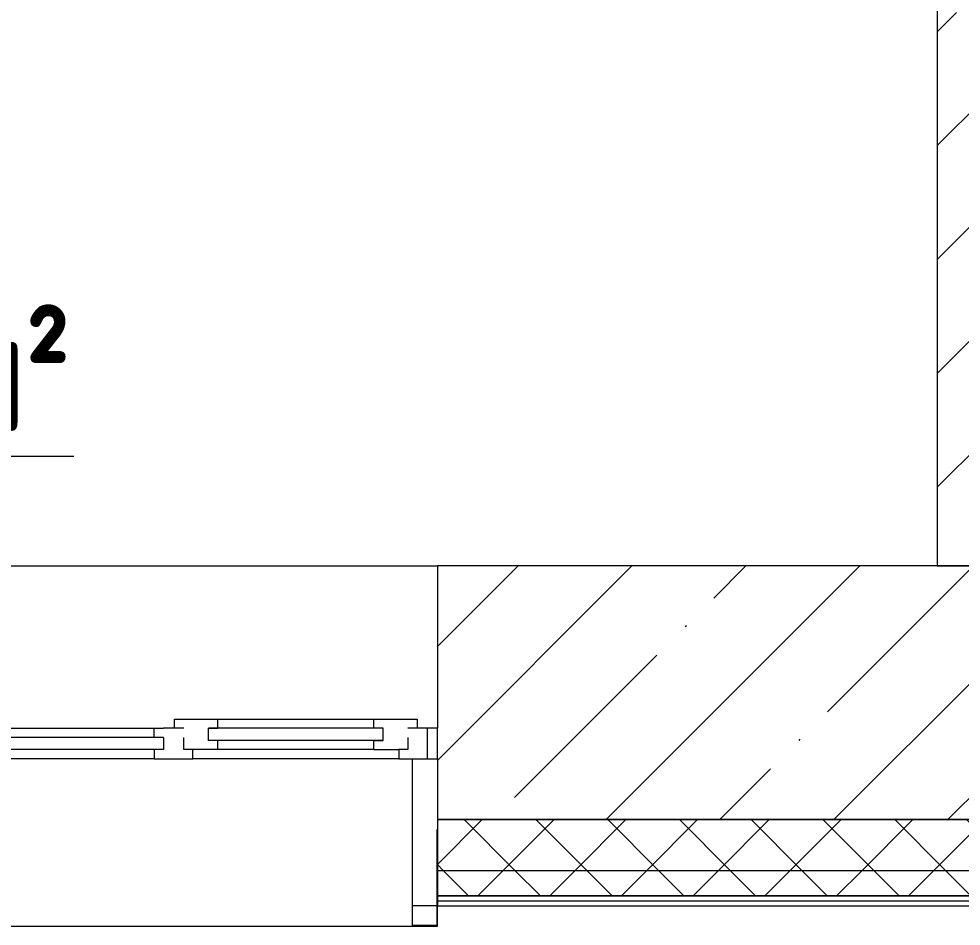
# Model space of a CAD drawing. Header units: millimetres. Extents: x -515342 to 330399, y -224905 to 507333.
# Drawn here: x -287840 to -285982, y 257760 to 259549 of the extents above; entities that cross this region are included whole.
import ezdxf

# ---------------------------------------------------------------- set-up
doc = ezdxf.new("R2010")
doc.units = ezdxf.units.MM
doc.layers.get('0').update_dxf_attribs({"lineweight": 0})
for name, color, linetype, lineweight in [('_ Окна', 7, 'Continuous', 0), ('Витраж', 7, 'Continuous', 0), ('Марки помещений', 7, 'Continuous', 0), ('Окна', 7, 'Continuous', 0), ('Стены внутренние', 7, 'Continuous', 0), ('Стены наружные', 7, 'Continuous', 0), ('Стены несущие', 7, 'Continuous', 0), ('Стены отделка', 7, 'Continuous', 0), ('Стены штриховка', 7, 'Continuous', 0)]:
    doc.layers.add(name, color=color, linetype=linetype, lineweight=lineweight)
doc.styles.add('GOST Common_1', font='', dxfattribs={"width": 0.9, "height": 250})
doc.styles.add('GOST Common_2', font='', dxfattribs={"width": 0.9, "height": 250})
doc.styles.get('GOST Common_1').set_extended_font_data('GOST Common')
doc.styles.get('GOST Common_2').set_extended_font_data('GOST Common')
pattern_1 = [(45, (0, 0), (-70.71068, 70.71068), []), (135, (0, 0), (-70.71068, -70.71068), [])]

# ---------------------------------------------------------------- blocks, each defined once
blk = doc.blocks.new('ОкноРехау_3фр__ - ЛК_1570х1820-9694719-О_АР_П_3__6_750_План 3 этажа')
at = {"layer": '_ Окна'}
for p, q in [((-729, 130), (-805, 130)), ((-805, 130), (-805, 70)), ((-785, 70), (-785, 130)), ((-747, 88), (-747, 112)), ((-747, 112), (-729, 112)), ((-729, 112), (-729, 130)), ((-680, 112), (-729, 112)), ((-680, 112), (-680, 94)), ((-372, 112), (-372, 94)), ((-372, 112), (-323, 112)), ((-247, 130), (-323, 130)), ((-323, 130), (-323, 112)), ((-323, 112), (-305, 112)), ((-305, 112), (-305, 88)), ((-265, 88), (-265, 112)), ((-265, 112), (-247, 112)), ((-247, 112), (-247, 130)), ((-247, 112), (247, 112)), ((323, 130), (247, 130)), ((247, 130), (247, 112)), ((247, 112), (265, 112)), ((265, 112), (265, 88)), ((305, 88), (305, 112)), ((305, 112), (323, 112)), ((323, 112), (323, 130)), ((372, 112), (323, 112)), ((372, 112), (372, 94)), ((680, 112), (680, 94)), ((680, 112), (729, 112)), ((729, 130), (729, 112)), ((805, 130), (729, 130)), ((729, 112), (747, 112)), ((747, 112), (747, 88)), ((785, 70), (785, 130)), ((805, 70), (805, 130)), ((-698, 94), (-698, 70)), ((-680, 94), (-698, 94)), ((-698, 94), (-354, 94)), ((-372, 94), (-354, 94)), ((-354, 94), (-354, 70)), ((354, 94), (354, 70)), ((372, 94), (354, 94)), ((354, 94), (698, 94)), ((680, 94), (698, 94)), ((698, 94), (698, 70)), ((-265, 88), (265, 88)), ((-265, 88), (-247, 88)), ((-247, 88), (-247, 70)), ((247, 88), (247, 70)), ((265, 88), (247, 88)), ((-805, 70), (-747, 70)), ((-765, 52), (-765, 70)), ((-698, 70), (-680, 70)), ((-698, 70), (-354, 70)), ((-680, 70), (-680, 52)), ((-372, 70), (-372, 52)), ((-354, 70), (-372, 70)), ((-305, 70), (-265, 70)), ((-287, 70), (-287, 52)), ((-247, 70), (-265, 70)), ((265, 70), (247, 70)), ((265, 70), (305, 70)), ((287, 52), (287, 70)), ((354, 70), (372, 70)), ((354, 70), (698, 70)), ((372, 70), (372, 52)), ((680, 70), (680, 52)), ((698, 70), (680, 70)), ((747, 70), (805, 70)), ((765, 70), (765, 52)), ((-680, 52), (-765, 52)), ((-287, 52), (-372, 52)), ((372, 52), (287, 52)), ((765, 52), (680, 52))]:
    blk.add_line(p, q, dxfattribs=at)
at = {"layer": 'Окна'}
for p, q in [((-729, 130), (-323, 130)), ((-680, 112), (-372, 112)), ((-247, 130), (247, 130)), ((323, 130), (729, 130)), ((372, 112), (680, 112)), ((247, 70), (-247, 70)), ((-372, 52), (-680, 52)), ((680, 52), (372, 52))]:
    blk.add_line(p, q, dxfattribs=at)
blk = doc.blocks.new('Прямоугольный импост - АР_Откос_Металлический_50х330 Белый Левый-9898756-О_АР_П_3__6_750_План 3 этажа')
at = {"layer": 'Витраж'}
blk.add_line((30162.6, 2265), (31672.6, 2265), dxfattribs=at)
blk = doc.blocks.new('Прямоугольный импост - АР_Откос_Металлический_50х330 Белый Левый-V11-О_АР_П_3__6_750_План 3 этажа')
at = {"layer": 'Витраж', "lineweight": 18}
for p, q in [((-50, 290), (-50, -40)), ((-49, -39), (-49, 290)), ((0, 150), (-1, 150)), ((-1, 150), (-1, -39)), ((0, -40), (0, 150)), ((-50, -40), (0, -40)), ((-1, -39), (-49, -39))]:
    blk.add_line(p, q, dxfattribs=at)
blk = doc.blocks.new('СД_Люблино_Фасады_rvt-1-О_АР_П_3__6_750_План 3 этажа')
at = {"layer": 'Стены внутренние'}
h = blk.add_hatch(dxfattribs=at)
h.set_pattern_fill('FP_1', color=256, style=0, pattern_type=2)
h.set_pattern_definition([(45, (0, 0), (-224.5064, 224.5064), []), (45, (224.5, 0), (-224.5064, 224.5064), [396.875, -79.375, 3.353, -76.022])])
h.paths.add_polyline_path([(101935, -300), (101935, 200), (97625.8, 200), (97625.8, -300), (99681.2, -300)])
h.paths.add_polyline_path([(95594, -300), (96015.8, -300), (96015.8, 200), (94822.5, 200), (94822.5, -300), (95083.1, -300)])
h.paths.add_polyline_path([(93212.5, -300), (93212.5, 200), (92023.2, 200), (92023.2, -300), (93039.5, -300)])
h.paths.add_polyline_path([(90413.2, -300), (90413.2, 200), (88050, 200), (88050, -300), (89974.1, -300)])
h.paths.add_polyline_path([(86397.8, -300), (86440, -300), (86440, 200), (85825, 200), (85825, -300)])
at = {"layer": 'Стены наружные'}
h = blk.add_hatch(dxfattribs=at)
h.set_pattern_fill('FP_5', color=256, style=0, pattern_type=2)
h.set_pattern_definition(pattern_1)
h.paths.add_polyline_path([(101935, -400), (101935, -300), (97625.8, -300), (97625.8, -400), (99681.2, -400)])
h.paths.add_polyline_path([(96015.8, -400), (96015.8, -300), (94822.5, -300), (94822.5, -400), (95594, -400)])
h.paths.add_polyline_path([(93039.5, -400), (93212.5, -400), (93212.5, -300), (92023.2, -300), (92023.2, -400), (92528.6, -400)])
h.paths.add_polyline_path([(90413.2, -400), (90413.2, -300), (88050, -300), (88050, -400), (89974.1, -400)])
h.paths.add_polyline_path([(86440, -400), (86440, -300), (85225, -300), (85225, -400), (86397.8, -400)])
h = blk.add_hatch(dxfattribs=at)
h.set_pattern_fill('FP_5', color=256, style=0, pattern_type=2)
h.set_pattern_definition(pattern_1)
h.paths.add_polyline_path([(102035, -450), (102035, -400), (97625.8, -400), (97625.8, -450), (101935, -450)])
h.paths.add_polyline_path([(96015.8, -450), (96015.8, -400), (94822.5, -400), (94822.5, -450), (95594, -450)])
h.paths.add_polyline_path([(93039.5, -450), (93212.5, -450), (93212.5, -400), (92023.2, -400), (92023.2, -450), (92528.6, -450)])
h.paths.add_polyline_path([(90413.2, -450), (90413.2, -400), (88050, -400), (88050, -450), (89974.1, -450)])
h.paths.add_polyline_path([(86440, -450), (86440, -400), (85175, -400), (85175, -450), (86397.8, -450)])
at = {"layer": 'Стены внутренние'}
for p, q in [((86440, 200), (88050, 200)), ((88049.2, -470), (88000.9, -470))]:
    blk.add_line(p, q, dxfattribs=at)
at = {"layer": 'Стены несущие'}
for p, q in [((90413.2, 200), (88050, 200)), ((88050, 200), (88050, -120)), ((88050, -180), (88050, -300)), ((88050, -300), (90413.2, -300)), ((90413.2, -300), (88050, -300))]:
    blk.add_line(p, q, dxfattribs=at)
at = {"layer": 'Стены отделка', "lineweight": 9}
for p, q in [((88050, -300), (88050, -400)), ((88050, -400), (88050, -450)), ((88050, -450), (88050, -460)), ((88050, -460), (88050, -470)), ((88050, -470), (90413.2, -470))]:
    blk.add_line(p, q, dxfattribs=at)
at = {"layer": 'Стены штриховка'}
for p, q in [((88050, -400), (90413.2, -400)), ((88050, -450), (90413.2, -450)), ((90413.2, -450), (88050, -450)), ((88050, -460), (90413.2, -460))]:
    blk.add_line(p, q, dxfattribs=at)
at = {"layer": 'Витраж', "lineweight": 9}
for name, p in [('Прямоугольный импост - АР_Откос_Металлический_50х330 Белый Левый-V11-О_АР_П_3__6_750_План 3 этажа', (88050, -470)), ('Прямоугольный импост - АР_Откос_Металлический_50х330 Белый Левый-9898756-О_АР_П_3__6_750_План 3 этажа', (56327.4, -2775))]:
    blk.add_blockref(name, p, dxfattribs=at)
at = {"layer": 'Окна', "lineweight": 9, "rotation": 180}
blk.add_blockref('ОкноРехау_3фр__ - ЛК_1570х1820-9694719-О_АР_П_3__6_750_План 3 этажа', (87245, -50), dxfattribs=at)

msp = doc.modelspace()

# ---------------------------------------------------------------- hatches: boundary and pattern name
at = {"layer": 'Стены внутренние'}
h = msp.add_hatch(dxfattribs=at)
h.set_pattern_fill('FP_1', color=256, style=0, pattern_type=2)
h.set_pattern_definition([(45, (-375064.64, 258270.4), (-224.5064, 224.5064), []), (45, (-374840.13, 258270.4), (-224.5064, 224.5064), [396.875, -79.375, 3.353, -76.022])])
h.paths.add_polyline_path([(-285639.6354, 258470.4137), (-285639.6354, 264475.4137), (-286029.6354, 264475.4137), (-286029.6354, 258470.4137)])
h.paths.add_polyline_path([(-285852.0002, 259526.933), (-285884.6354, 259538.8112), (-285911.2398, 259561.135), (-285928.6046, 259591.2117), (-285934.6354, 259625.4137), (-285928.6046, 259659.6158), (-285911.2398, 259689.6925), (-285884.6354, 259712.0163), (-285852.0002, 259723.8945), (-285817.2706, 259723.8945), (-285784.6354, 259712.0163), (-285758.0309, 259689.6925), (-285740.6661, 259659.6158), (-285734.6354, 259625.4137), (-285740.6661, 259591.2117), (-285758.0309, 259561.135), (-285784.6354, 259538.8112), (-285817.2706, 259526.933)])
h.paths.add_polyline_path([(-285817.2706, 259911.933), (-285852.0002, 259911.933), (-285884.6354, 259923.8112), (-285911.2398, 259946.135), (-285928.6046, 259976.2117), (-285934.6354, 260010.4137), (-285928.6046, 260044.6158), (-285911.2398, 260074.6925), (-285884.6354, 260097.0163), (-285852.0002, 260108.8945), (-285817.2706, 260108.8945), (-285784.6354, 260097.0163), (-285758.0309, 260074.6925), (-285740.6661, 260044.6158), (-285734.6354, 260010.4137), (-285740.6661, 259976.2117), (-285758.0309, 259946.135), (-285784.6354, 259923.8112)])
h.paths.add_polyline_path([(-285852.0002, 260336.933), (-285884.6354, 260348.8112), (-285911.2398, 260371.135), (-285928.6046, 260401.2117), (-285934.6354, 260435.4137), (-285928.6046, 260469.6158), (-285911.2398, 260499.6925), (-285884.6354, 260522.0163), (-285852.0002, 260533.8945), (-285817.2706, 260533.8945), (-285784.6354, 260522.0163), (-285758.0309, 260499.6925), (-285740.6661, 260469.6158), (-285734.6354, 260435.4137), (-285740.6661, 260401.2117), (-285758.0309, 260371.135), (-285784.6354, 260348.8112), (-285817.2706, 260336.933)])
h.paths.add_polyline_path([(-285817.2706, 260721.933), (-285852.0002, 260721.933), (-285884.6354, 260733.8112), (-285911.2398, 260756.135), (-285928.6046, 260786.2117), (-285934.6354, 260820.4137), (-285928.6046, 260854.6158), (-285911.2398, 260884.6925), (-285884.6354, 260907.0163), (-285852.0002, 260918.8945), (-285817.2706, 260918.8945), (-285784.6354, 260907.0163), (-285758.0309, 260884.6925), (-285740.6661, 260854.6158), (-285734.6354, 260820.4137), (-285740.6661, 260786.2117), (-285758.0309, 260756.135), (-285784.6354, 260733.8112)])
h.paths.add_polyline_path([(-285852.0002, 262296.933), (-285884.6354, 262308.8112), (-285911.2398, 262331.135), (-285929.097, 262364.0042), (-285934.6354, 262395.4137), (-285928.6046, 262429.6158), (-285911.2398, 262459.6925), (-285884.6354, 262482.0163), (-285852.0002, 262493.8945), (-285817.2706, 262493.8945), (-285784.6354, 262482.0163), (-285758.0309, 262459.6925), (-285740.6661, 262429.6158), (-285734.6354, 262395.4137), (-285740.6661, 262361.2117), (-285758.0309, 262331.135), (-285784.6354, 262308.8112), (-285817.2706, 262296.933)])
h.paths.add_polyline_path([(-285817.2706, 262721.933), (-285853.1855, 262722.3644), (-285884.6354, 262733.8112), (-285911.2398, 262756.135), (-285928.6046, 262786.2117), (-285934.6354, 262820.4137), (-285928.6046, 262854.6158), (-285911.2398, 262884.6925), (-285884.6354, 262907.0163), (-285852.0002, 262918.8945), (-285817.2706, 262918.8945), (-285784.6354, 262907.0163), (-285758.0309, 262884.6925), (-285740.6661, 262854.6158), (-285734.6354, 262820.4137), (-285740.6661, 262786.2117), (-285758.0309, 262756.135), (-285784.6354, 262733.8112), (-285816.0852, 262722.3644)])
h.paths.add_polyline_path([(-285817.2706, 263076.933), (-285852.0002, 263076.933), (-285884.6354, 263088.8112), (-285911.2398, 263111.135), (-285928.6046, 263141.2117), (-285934.6354, 263175.4137), (-285928.6046, 263209.6158), (-285911.2398, 263239.6925), (-285884.6354, 263262.0163), (-285852.0002, 263273.8945), (-285817.2706, 263273.8945), (-285784.6354, 263262.0163), (-285758.0309, 263239.6925), (-285740.6661, 263209.6158), (-285734.6354, 263175.4137), (-285740.6661, 263141.2117), (-285758.0309, 263111.135), (-285784.6354, 263088.8112), (-285806.8531, 263080.7246)])
h.paths.add_polyline_path([(-285817.2706, 263531.933), (-285852.0002, 263531.933), (-285884.6354, 263543.8112), (-285911.2398, 263566.135), (-285928.6046, 263596.2117), (-285934.6354, 263630.4137), (-285928.6046, 263664.6158), (-285911.2398, 263694.6925), (-285884.6354, 263717.0163), (-285852.0002, 263728.8945), (-285817.2706, 263728.8945), (-285784.6354, 263717.0163), (-285758.0309, 263694.6925), (-285740.6661, 263664.6158), (-285734.6354, 263630.4137), (-285740.6661, 263596.2117), (-285758.0309, 263566.135), (-285784.6354, 263543.8112)])
h.paths.add_polyline_path([(-285817.2706, 263916.933), (-285852.0002, 263916.933), (-285884.6354, 263928.8112), (-285911.2398, 263951.135), (-285928.6046, 263981.2117), (-285934.6354, 264015.4137), (-285928.6046, 264049.6158), (-285911.2398, 264079.6925), (-285884.6354, 264102.0163), (-285852.0002, 264113.8945), (-285817.2706, 264113.8945), (-285784.6354, 264102.0163), (-285758.0309, 264079.6925), (-285740.6661, 264049.6158), (-285734.6354, 264015.4137), (-285740.6661, 263981.2117), (-285758.0309, 263951.135), (-285784.6354, 263928.8112)])
h.paths.add_polyline_path([(-285817.2706, 264232.9137), (-285852.0002, 264232.9137), (-285884.6354, 264244.7919), (-285911.2398, 264267.1157), (-285928.6046, 264297.1925), (-285934.6354, 264331.3945), (-285928.6046, 264365.5965), (-285911.2398, 264395.6733), (-285884.6354, 264417.997), (-285852.0002, 264429.8753), (-285817.2706, 264429.8753), (-285784.6354, 264417.997), (-285758.0309, 264395.6733), (-285740.6661, 264365.5965), (-285734.6354, 264331.3945), (-285740.6661, 264297.1925), (-285758.0309, 264267.1157), (-285784.6354, 264244.7919)])

# ---------------------------------------------------------------- linework, layer by layer
at = {"layer": 'Стены несущие'}
for p, q in [((-286029.6354, 264475.4137), (-286029.6354, 258470.4137)), ((-286029.6354, 258470.4137), (-285639.6354, 258470.4137))]:
    msp.add_line(p, q, dxfattribs=at)

# ---------------------------------------------------------------- block references
msp.add_blockref('СД_Люблино_Фасады_rvt-1-О_АР_П_3__6_750_План 3 этажа', (-375064.6354, 258270.4137))

# ---------------------------------------------------------------- texts
at = {"layer": 'Марки помещений', "char_height": 250, "attachment_point": 1}
for s, insert, width, style in [('\\L\\fGOST Common|b0|i0|c238|p34|;\\W.9;\\L²', (-287832.311, 258986.5587), 165.949312, 'GOST Common_2'), ('\\L\\fGOST Common|b0|i0|c204|p34|;\\W.9;\\Lм', (-288010.9048, 258986.5587), 216.455625, 'GOST Common_1')]:
    msp.add_mtext(s, dxfattribs=dict(at, insert=insert, width=width, style=style))

doc.saveas('drawing.dxf')
